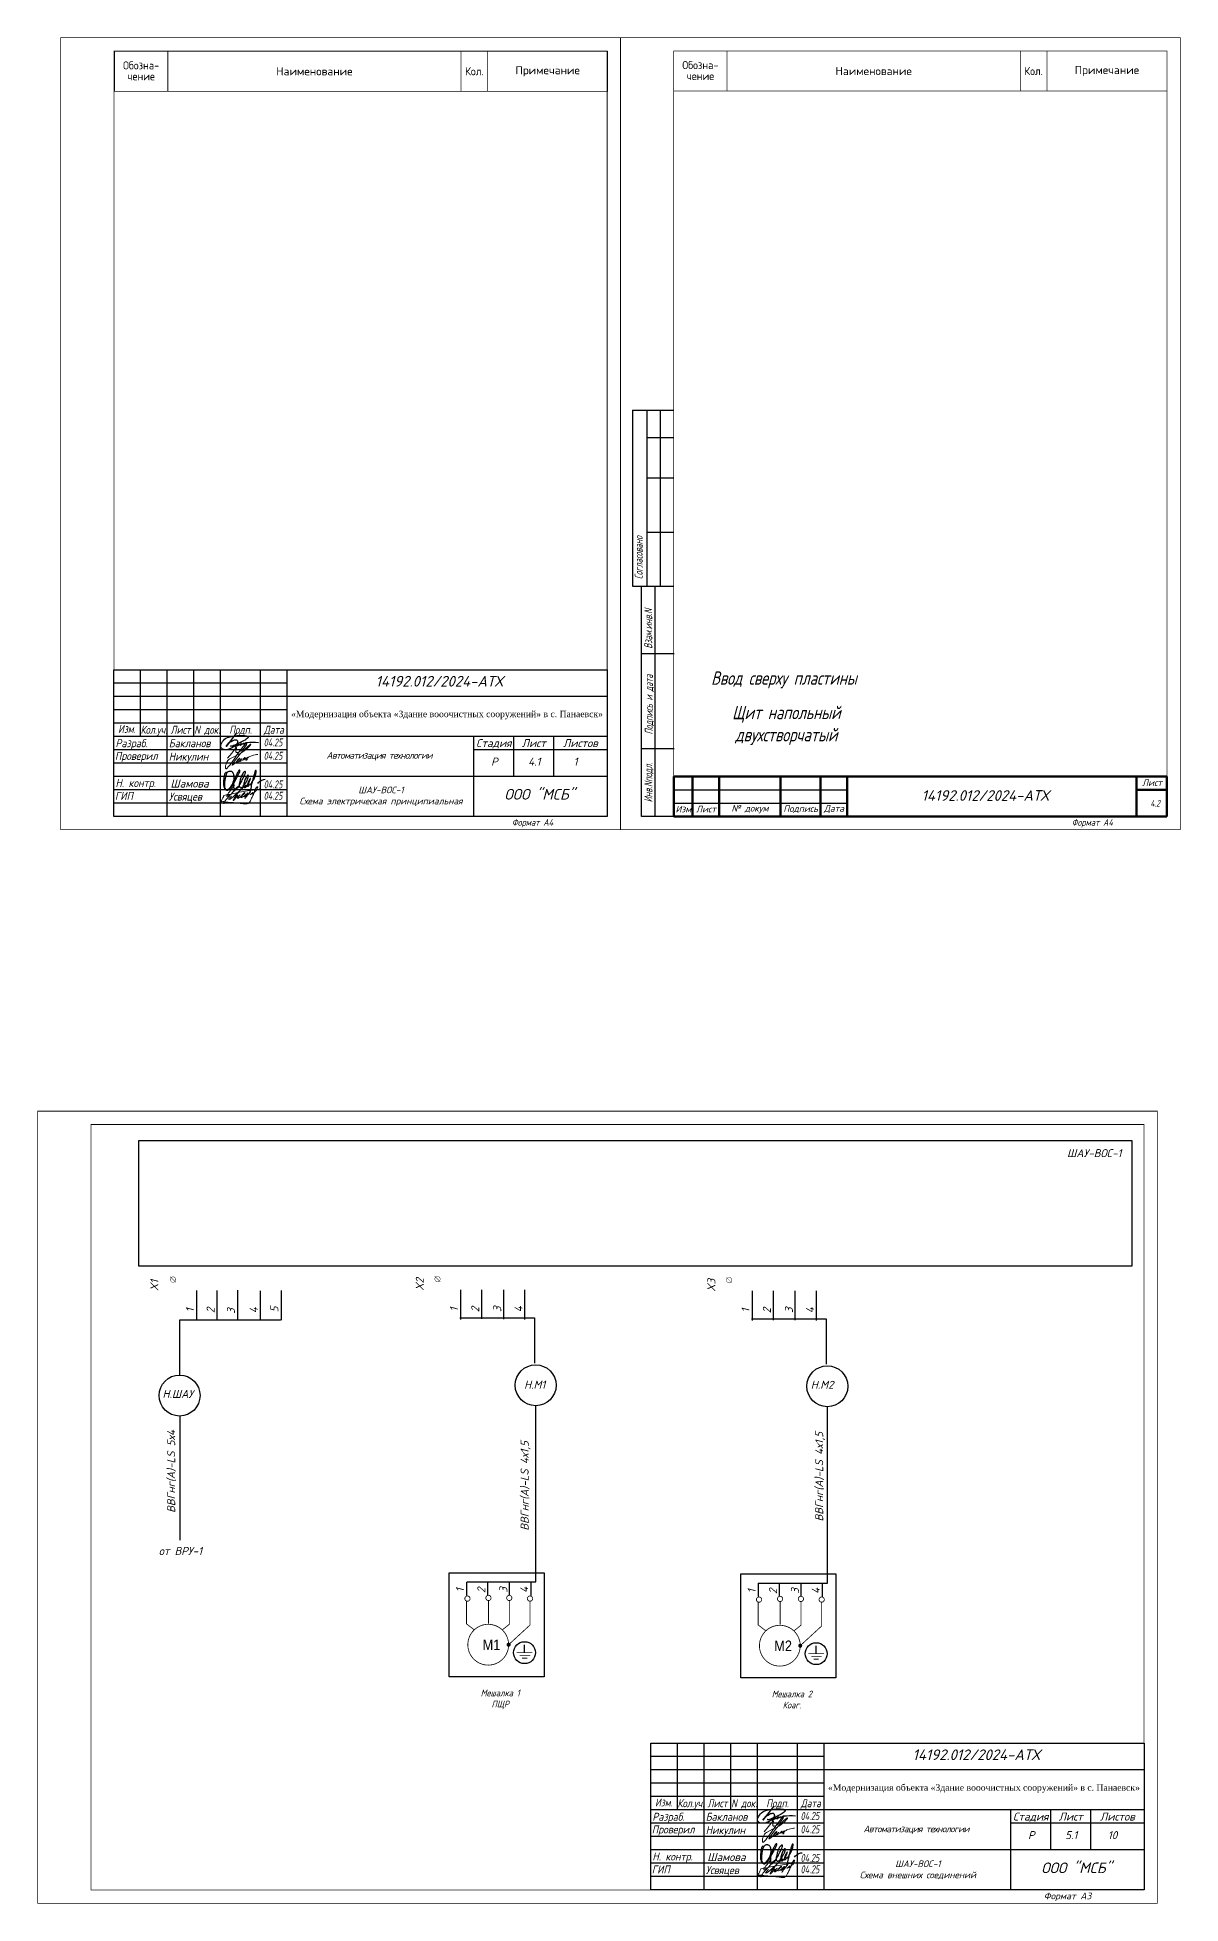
# Model space of a CAD drawing. Header units: millimetres. Extents: x 1463 to 10524, y 7125 to 13164.
# Drawn here: x 3429 to 3858, y 9587 to 10287 of the extents above; entities that cross this region are included whole.
import ezdxf
from ezdxf.enums import TextEntityAlignment as Align

# ---------------------------------------------------------------- set-up
doc = ezdxf.new("R2010")
doc.units = ezdxf.units.MM
doc.header["$LTSCALE"] = 4
doc.set_wipeout_variables(frame=1)
doc.linetypes.add('DASHED', pattern=[0.75, 0.5, -0.25])
doc.linetypes.add('SolidLine', pattern=[0])
for name, color, linetype in [('G', 5, 'Continuous'), ('SYMS', 7, 'Continuous'), ('Вспомогательная', 1, 'Continuous'), ('Текст', 2, 'Continuous')]:
    doc.layers.add(name, color=color, linetype=linetype)
for name, color, linetype, lineweight in [('RAMKA', 7, 'Continuous', 25), ('SHTAMP', 7, 'SolidLine', 25), ('Логотип', 7, 'Continuous', 20), ('Основеая', 5, 'Continuous', 60)]:
    doc.layers.add(name, color=color, linetype=linetype, lineweight=lineweight)
doc.styles.add('COTES', font='cs_gost2304.shx', dxfattribs={"width": 0.75, "oblique": 15})
doc.styles.add('Geniso25.100.15', font='geniso.shx', dxfattribs={"oblique": 15, "height": 2.5})
doc.styles.add('ISOCPEUR', font='isocpeui.ttf')
doc.styles.add('SC', font='wromrusc.shx', dxfattribs={"width": 0.8, "height": 2.5})
doc.styles.add('Simplex00.10.00', font='simplex.shx')
doc.styles.add('Simplex30.100.00', font='simplex.shx', dxfattribs={"height": 3})
doc.styles.add('ГОСТ', font='isocpeur.ttf', dxfattribs={"oblique": 15})
doc.styles.add('Стиль мой-1', font='GOST_A.TTF', dxfattribs={"width": 0.85, "oblique": 15, "height": 2.5})

# ---------------------------------------------------------------- blocks, each defined once
blk = doc.blocks.new('*U12')
at = {"color": 0, "linetype": 'Continuous', "lineweight": -2, "const_width": 0.3}
blk.add_lwpolyline([(0, -15), (185, -15), (185, 0), (0, 0)], close=True, dxfattribs=at)
at = {"color": 0, "linetype": 'Continuous', "lineweight": -2, "ltscale": 0.85, "const_width": 0.3}
for points in [[(20, 0), (20, -15)], [(130, 0), (130, -15)], [(140, 0), (140, -15)]]:
    blk.add_lwpolyline(points, dxfattribs=at)
at = {"color": 0, "linetype": 'Continuous', "ltscale": 10, "style": 'Simplex30.100.00', "width": 0.9}
for s, p in [('Обозна-', (10, -5.26)), ('Кол.', (135, -7.5)), ('чение', (10, -9.37))]:
    blk.add_text(s, height=3, dxfattribs=at).set_placement(p, align=Align.MIDDLE)
at = {"color": 0, "linetype": 'Continuous', "ltscale": 10, "style": 'Simplex30.100.00'}
for s, p in [('Наименование', (75, -7.5)), ('Примечание', (162.5, -7.5))]:
    blk.add_text(s, height=3, dxfattribs=at).set_placement(p, align=Align.MIDDLE)
blk = doc.blocks.new('Формат А4')
at = {"color": 0, "linetype": 'Continuous', "const_width": 0.3}
for points in [[(0, 0), (210, 0), (210, -297), (0, -297)], [(20, -292), (20, -5), (205, -5), (205, -292)]]:
    blk.add_lwpolyline(points, close=True, dxfattribs=at)
at = {"color": 0, "linetype": 'Continuous', "style": 'Geniso25.100.15', "oblique": 15}
blk.add_text('Формат А4', height=2.5, dxfattribs=at).set_placement((177, -294.25), align=Align.MIDDLE_CENTER)
blk = doc.blocks.new('Формат А3')
at = {"color": 0, "linetype": 'Continuous', "const_width": 0.3}
for points in [[(-420, 297), (0, 297), (0, 0), (-420, 0)], [(-400, 5), (-400, 292), (-5, 292), (-5, 5)]]:
    blk.add_lwpolyline(points, close=True, dxfattribs=at)
at = {"color": 0, "linetype": 'Continuous', "style": 'Simplex00.10.00', "oblique": 15}
blk.add_text('Формат А3', height=2.5, dxfattribs=at).set_placement((-33.67, 2.75), align=Align.MIDDLE_CENTER)
blk = doc.blocks.new('Клеммное соединение')
at = {"linetype": 'Continuous'}
blk.add_wipeout([(0, -1), (-0.44, -0.9), (-0.6, -0.8), (-0.71, -0.7), (-0.8, -0.6), (-0.87, -0.5), (-0.92, -0.4), (-0.95, -0.3), (-0.98, -0.2), (-0.99, -0.1), (-0.99, 0), (-0.99, 0.1), (-0.98, 0.2), (-0.95, 0.3), (-0.92, 0.4), (-0.87, 0.5), (-0.8, 0.6), (-0.71, 0.7), (-0.6, 0.8), (-0.44, 0.9), (0, 1), (0.44, 0.9), (0.6, 0.8), (0.71, 0.7), (0.8, 0.6), (0.87, 0.5), (0.92, 0.4), (0.95, 0.3), (0.98, 0.2), (0.99, 0.1), (1, 0), (0.99, -0.1), (0.98, -0.2), (0.95, -0.3), (0.92, -0.4), (0.87, -0.5), (0.8, -0.6), (0.71, -0.7), (0.6, -0.8), (0.44, -0.9)], dxfattribs=at)
at = {"color": 0, "linetype": 'Continuous', "lineweight": -2, "const_width": 0.15}
blk.add_lwpolyline([(-1.06, -1.06), (1.06, 1.06)], dxfattribs=at)
blk.add_lwpolyline([(-1, 0, 1), (1, 0, 1)], format="xyb", close=True, dxfattribs=at)
blk = doc.blocks.new('A$C67075CCA')
at = {"layer": 'Логотип', "color": 145, "lineweight": 15}
for points in [[(4.88, 7.15), (4.1, 5.86), (2.99, 4.52), (2.4, 3.68), (2.24, 3.43), (2.06, 3.04), (2.09, 2.83), (2.4, 2.91), (3.21, 3.31), (4.29, 4.43), (5.38, 5.75), (5.81, 6.13), (6.33, 6.54), (6.55, 6.54), (5.84, 5.79), (5.18, 5.15), (4.56, 4.72)], [(3.85, 2.96), (3.53, 2.68), (3.08, 2.24), (2.83, 1.9), (2.75, 1.71), (2.79, 1.65), (2.95, 1.64), (3.35, 1.85), (4.3, 2.56), (5.36, 3.53), (7.27, 5.24), (8.03, 6.02), (8.99, 6.81), (9.2, 6.98), (9.24, 7.01), (9.25, 6.99), (9.21, 6.9), (8.53, 6.44), (7.95, 5.92), (7.42, 5.36), (7.06, 5), (6.35, 4.19), (5.74, 3.39), (5.13, 2.67), (4.85, 2.31), (4.82, 2.18), (5.11, 2.48), (5.52, 3.04), (5.85, 3.26), (6, 3.24), (6, 3.11), (5.91, 2.85), (5.34, 2.13), (5.01, 1.71), (4.71, 1.42), (4.56, 1.3), (4.41, 1.33), (4.46, 1.45), (4.98, 2.24), (5.36, 2.86), (5.72, 3.19), (5.88, 3.25), (6.02, 3.24), (6.01, 3.12), (5.9, 2.8), (5.69, 2.53), (6.01, 2.74), (6.37, 2.96), (6.66, 3.1), (6.9, 3.35), (7.01, 3.43), (6.51, 2.86), (6.32, 2.66), (6.17, 2.44), (6.09, 2.28), (6.13, 2.11), (6.38, 2.15), (6.94, 2.57), (7.7, 3.08), (8.14, 3.43), (8.54, 3.78), (8.69, 3.97), (8.74, 4.1), (8.74, 4.22), (8.66, 4.24), (8.5, 4.12), (8.16, 3.8), (7.63, 3.18), (7.39, 2.73), (7.35, 2.5), (7.41, 2.44), (7.86, 2.6), (8.91, 3.21), (9.49, 3.64), (9.77, 3.84), (9.86, 4.07), (9.83, 4.12), (9.5, 3.85), (9.17, 3.56), (8.65, 3.08), (8.43, 2.78), (8.45, 2.66), (8.58, 2.67), (8.85, 2.79), (9.04, 2.91), (9.31, 3.07), (10.08, 3.6), (10.49, 4.02), (10.78, 4.43), (10.95, 4.69), (10.77, 4.55), (10.55, 4.25), (9.5, 2.9), (8.83, 1.86)], [(14.68, 5.88), (14.59, 5.72), (14.32, 5.54), (13.9, 5.39), (12.32, 5.25), (10.52, 5.01), (7.58, 4.53), (4.57, 3.92), (2.69, 3.51), (0.99, 3.21), (0.97, 3.2), (0.91, 3.09), (0.75, 2.64), (0.39, 2.01), (0.17, 1.5), (0, 1.08), (0.06, 0.83), (0.58, 0.87), (0.94, 0.82), (2.5, 0.66), (6.63, 0.27), (7.37, 0.17), (8.98, 0.01), (9.73, 0.04), (10.43, 0.44), (11, 1.49), (11.66, 2.81), (12.3, 4.37), (12.76, 5.66), (13.17, 6.18), (13.37, 6.43), (13.51, 6.47), (13.61, 6.44), (13.65, 6.35), (13.6, 6.17), (13.32, 5.44), (12.94, 4.91), (12.31, 4.31), (12.02, 4.04), (11.74, 3.86), (11.47, 3.65), (11.51, 3.77), (11.6, 3.93), (11.7, 4.03), (11.81, 4.16), (11.84, 4.27), (11.84, 4.31), (11.73, 4.27), (11.59, 4.09), (11.5, 3.97), (11.22, 3.77), (11.07, 3.64), (10.85, 3.5), (10.75, 3.43)], [(0.98, 0.05), (0.95, 0.22), (1.03, 0.5), (1.34, 1.02), (2.08, 1.97), (2.48, 2.42), (3.02, 3.02), (3.29, 3.36), (3.48, 3.5)]]:
    blk.add_spline(points, degree=3, dxfattribs=at)
blk = doc.blocks.new('Подпись Шамова')
for points in [[(107, 385), (99, 387), (86, 381), (75, 364), (65, 338), (55, 284), (48, 215), (46, 134), (49, 94), (69, 32), (78, 25), (108, 14), (122, 16), (163, 38), (191, 65), (217, 102), (244, 149), (265, 206), (271, 234), (274, 270), (273, 296), (270, 326), (260, 362), (248, 381), (236, 397), (222, 405), (205, 412), (179, 412), (156, 407), (137, 399), (123, 385), (114, 371), (98, 331), (91, 301), (81, 261), (76, 231), (70, 193), (67, 137), (69, 83), (70, 67), (89, 27), (94, 19), (110, 10), (127, 5), (150, 12), (175, 30), (198, 55), (219, 84), (236, 110), (268, 163), (302, 226), (344, 304), (377, 367), (394, 404), (398, 416), (399, 425), (396, 432), (389, 435), (378, 433), (369, 421), (358, 404), (338, 370), (320, 333), (309, 305), (297, 272), (287, 240), (278, 206), (271, 180), (261, 145), (259, 113), (259, 82), (262, 59), (275, 38), (288, 31), (305, 31), (332, 50), (373, 98), (405, 145), (463, 257), (505, 345), (517, 386), (518, 400), (512, 408), (502, 408), (488, 402), (470, 383), (441, 337), (420, 290), (400, 227), (385, 162), (382, 113), (385, 91), (391, 76), (403, 65), (417, 60), (437, 65), (458, 84), (474, 100), (541, 197), (560, 241), (575, 291), (580, 316), (578, 325), (572, 328), (565, 327), (557, 322), (552, 313), (528, 278), (507, 242), (494, 202), (480, 149), (477, 118), (483, 84), (489, 70), (500, 65), (519, 68), (532, 83), (559, 113), (582, 150), (598, 184), (610, 219), (619, 246), (621, 253), (621, 257), (618, 258), (616, 256), (613, 251), (579, 193), (564, 154), (559, 123), (556, 100), (561, 94), (568, 93), (573, 95), (580, 98), (596, 116), (608, 140), (610, 143), (610, 138), (611, 130), (620, 131), (631, 140), (633, 149), (689, 232), (730, 320), (742, 387), (749, 421), (743, 428), (736, 429), (726, 426), (716, 410), (699, 343), (680, 266), (659, 194), (643, 127), (622, 22), (609, -30)], [(777, 150), (800, 186), (853, 220), (894, 238), (935, 243)]]:
    blk.add_open_spline(points, degree=3)
blk = doc.blocks.new('A$C29F847F9')
at = {"color": 152, "ltscale": 1.2, "true_color": 0x2776bb}
for points in [[(72.37, 39.99), (68.43, 34.92), (69.46, 36.25), (70.34, 36.77), (71.05, 37.19, -0.161841), (72.21, 37.44, -0.186099), (72.48, 37.3, -0.075514), (72.68, 36.98, -0.216259), (72.68, 36.26, -0.120334), (71.72, 35.04, -0.109582), (69.08, 33.77, -0.149262), (67.29, 33.89, -0.221189), (66.44, 34.77, -0.16991), (66.44, 35.31, -0.086161), (67.49, 37.2, -0.173054), (69.54, 38.45, -0.059791), (73.56, 39.07, -0.04244), (76.04, 38.93, -0.162135), (76.72, 38.52, -0.37027), (76.72, 38.26, -0.102303), (75.24, 37.11, -0.004186), (71.29, 35.23, -0.088346), (70.48, 35.01, -0.042303), (70.22, 35.01, -0.246683), (70.04, 35.13, -0.460105)], [(72.59, 36.07, 0.022452), (72.32, 35.71, 0.097345), (71.81, 35.01, 0.63499), (71.97, 34.88, -1.190143)], [(71.97, 34.88), (72.21, 34.98, 0.188512), (73.19, 35.92, 0.453926), (73.14, 36.03, 0.310824), (73.04, 36, -0.174295), (72.95, 35.95, 0.334422), (72.41, 35.32, 0.590758), (72.56, 35.23, 0.045009), (73.65, 35.7, 0.07665), (74.17, 35.97, 0.482644), (74.21, 36.09, 0.366251), (74.05, 36.04, 0.060409), (73.69, 35.56, 0.357599), (73.7, 35.41, 0.358337), (73.82, 35.4, -0.011147), (74.32, 35.73, -0.051922), (75.05, 36.13, -0.478557), (75.22, 35.99, -0.265314), (75.14, 35.79, 0.591196), (75.16, 35.65, 0.280952), (75.4, 35.76, -0.013193), (75.69, 36.03, -0.432577), (75.85, 35.95, -1.613204)], [(72.85, 36.14), (72.59, 36.07, 2.56207)], [(75.85, 35.95), (75.82, 36.07, -0.010959), (75.79, 36.2, -0.234724), (75.82, 36.33, -0.184073), (76.01, 36.42, -0.003337), (76.21, 36.44, -0.058082), (80.63, 36.46, 0.074997)]]:
    blk.add_lwpolyline(points, format="xyb", dxfattribs=at)
blk = doc.blocks.new('A$C79DB0C6F')
at = {"color": 152, "lineweight": 20, "true_color": 0x2956c7}
for points in [[(613, 746, -0.73312), (607, 741), (578, 719), (540, 673), (510, 639), (452, 562), (361, 439), (272, 310), (180, 180), (132, 119), (97, 71), (35, 2, -0.100988), (31, 1, -0.161834), (23, 1, -0.001469), (16, 3, -0.175359), (8, 9, -0.045194), (3, 19, -0.086422), (1, 31), (0, 75), (4, 97), (17, 132), (39, 191), (66, 238, -0.087354), (124, 286), (297, 376), (390, 422), (472, 467), (542, 515), (629, 585), (700, 662), (721, 689, 0.098126), (728, 705, 0.455827), (726, 708, 0.15115), (723, 707, 0.051196), (709, 698), (634, 638), (578, 590), (485, 496), (397, 395), (262, 219), (199, 130), (191, 107, 0.114927), (191, 102, 0.234495), (193, 99, 0.374813), (198, 100), (243, 133), (305, 192), (351, 233), (381, 260), (407, 288), (415, 299, 0.118842), (418, 307, 0.254739), (417, 310, 0.245642), (414, 310, 0.022403), (406, 305), (401, 300), (384, 285), (371, 271), (333, 222), (322, 200), (319, 187, 0.212582), (320, 178, 0.263419), (328, 175, 0.109136), (338, 178, -0.005821), (353, 187), (382, 210), (423, 243), (451, 265), (472, 282), (472, 282), (473, 283, 0.390176), (473, 285, 0.271409), (470, 286, 0.034608), (467, 285, 0.081315), (453, 276, 0.016447), (419, 244, 0.122885), (409, 227, 0.174246), (409, 222, 0.181996), (414, 216, 0.324797), (441, 221), (510, 263), (549, 296), (566, 313, 0.257376), (567, 320, 0.432429), (561, 323, 0.070085), (552, 319, 0.079528), (546, 313, 0.004304), (533, 298, -0.01347), (516, 277, 0.221294), (513, 266, 0.154784), (515, 262, 0.251335), (518, 261, 0.054773), (526, 263, 0.035588), (554, 277, -0.002299), (606, 309, 0.060578), (637, 333), (628, 324), (624, 300), (622, 262, -0.152366), (616, 250, -0.170899), (608, 245, -0.141236), (599, 245, -0.175613), (587, 254, -0.291557), (598, 278, 0.049563), (614, 289, -0.05737), (648, 319, -0.045914), (729, 368, -0.02907), (899, 411, -0.09752), (930, 409, -2.988942)], [(56, 303), (180, 453), (301, 609, -0.646336), (318, 605, -0.134175), (315, 574), (301, 515, 0.147399), (303, 488, 0.115209), (314, 470, 0.261253), (330, 466, 0.00194), (381, 479), (453, 526), (512, 572), (534, 596), (604, 693), (620, 736, 0.517761), (613, 746, -0.712166)]]:
    blk.add_lwpolyline(points, format="xyb", dxfattribs=at)

msp = doc.modelspace()

# ---------------------------------------------------------------- linework, layer by layer
at = {"color": 0, "lineweight": 30}
for p, q in [((3651.99, 10146.67), (3667.46, 10146.67)), ((3651.99, 10146.67), (3651.99, 10080.66)), ((3657.31, 10146.67), (3657.31, 10080.66)), ((3662.39, 10146.67), (3662.39, 10080.66)), ((3657.31, 10136.51), (3667.46, 10136.51)), ((3657.31, 10121.28), (3667.46, 10121.28)), ((3657.31, 10100.97), (3667.46, 10100.97)), ((3651.99, 10080.66), (3667.46, 10080.66)), ((3655.38, 9994.35), (3655.38, 10080.66)), ((3660.46, 9994.35), (3660.46, 10080.66)), ((3667.57, 10055.28), (3655.38, 10055.28)), ((3667.57, 10019.74), (3655.38, 10019.74))]:
    msp.add_line(p, q, dxfattribs=at)
msp.add_lwpolyline([(3667.57, 9994.35), (3655.38, 9994.35)], dxfattribs=at)
at = {"color": 7, "ltscale": 0.2}
msp.add_lwpolyline([(3466.6, 9825.83), (3839.43, 9825.83), (3839.43, 9872.66), (3466.6, 9872.66)], close=True, dxfattribs=at)
at = {"ltscale": 1.2}
for points in [[(3583.19, 9710.77), (3618.83, 9710.77), (3618.83, 9671.72), (3583.19, 9671.72)], [(3692.58, 9710.39), (3728.22, 9710.39), (3728.22, 9671.34), (3692.58, 9671.34)]]:
    msp.add_lwpolyline(points, close=True, dxfattribs=at)
at = {"color": 0, "linetype": 'DASHED', "const_width": 0.298}
for points in [[(3590.04, 9700.07, 1), (3590.04, 9702.03, 1)], [(3597.92, 9700.32, 1), (3597.92, 9702.28, 1)], [(3605.74, 9700.32, 1), (3605.74, 9702.28, 1)], [(3613.52, 9700.08, 1), (3613.52, 9702.04, 1)], [(3699.43, 9699.69, 1), (3699.43, 9701.65, 1)], [(3707.32, 9699.95, 1), (3707.32, 9701.91, 1)], [(3715.14, 9699.95, 1), (3715.14, 9701.91, 1)], [(3722.92, 9699.71, 1), (3722.92, 9701.67, 1)]]:
    msp.add_lwpolyline(points, format="xyb", close=True, dxfattribs=at)
for points in [[(3589.71, 9699.99), (3589.71, 9700.22)], [(3699.11, 9699.61), (3699.11, 9699.84)]]:
    msp.add_lwpolyline(points, dxfattribs=at)
at = {"linetype": 'Continuous', "const_width": 0.298}
for points in [[(3589.71, 9700.13), (3589.71, 9691.47)], [(3597.96, 9700.41), (3597.96, 9691.62)], [(3707.36, 9700.04), (3707.36, 9691.24)], [(3699.11, 9699.75), (3699.11, 9691.09)], [(3608.47, 9680.78), (3614.44, 9680.78)], [(3609.61, 9679.78), (3613.58, 9679.78)], [(3717.87, 9680.4), (3723.84, 9680.4)], [(3719, 9679.41), (3722.98, 9679.41)], [(3610.46, 9678.74), (3612.45, 9678.74)], [(3719.86, 9678.36), (3721.85, 9678.36)]]:
    msp.add_lwpolyline(points, dxfattribs=at)
at = {"color": 0, "linetype": 'Continuous', "const_width": 0.298}
for points in [[(3605.74, 9700.32), (3605.74, 9691.27), (3605.74, 9691.27)], [(3613.52, 9700.08), (3613.52, 9691.09), (3613.52, 9691.09)], [(3715.14, 9699.95), (3715.14, 9690.89), (3715.14, 9690.89)], [(3722.92, 9699.71), (3722.92, 9690.71), (3722.92, 9690.71)]]:
    msp.add_lwpolyline(points, dxfattribs=at)
at = {"linetype": 'ByBlock', "const_width": 0.3}
for points in [[(3589.68, 9691.58), (3592.6, 9689.34)], [(3605.88, 9691.53), (3603.11, 9689.31)], [(3613.54, 9691.17), (3605.49, 9683.76)], [(3699.07, 9691.2), (3701.99, 9688.96)], [(3715.27, 9691.15), (3712.5, 9688.93)], [(3722.94, 9690.8), (3714.88, 9683.39)]]:
    msp.add_lwpolyline(points, dxfattribs=at)
for points in [[(3590.19, 9683.76, 1), (3605.49, 9683.76, 1)], [(3699.58, 9683.39, 1), (3714.88, 9683.39, 1)]]:
    msp.add_lwpolyline(points, format="xyb", close=True, dxfattribs=at)
at = {"linetype": 'Continuous', "const_width": 0.746}
for points in [[(3605.11, 9683.76, 1), (3605.86, 9683.76, 1)], [(3714.51, 9683.39, 1), (3715.25, 9683.39, 1)]]:
    msp.add_lwpolyline(points, format="xyb", close=True, dxfattribs=at)
at = {"ltscale": 1.2}
for points in [[(3611.46, 9680.78), (3611.46, 9683.75)], [(3720.85, 9680.4), (3720.85, 9683.37)]]:
    msp.add_lwpolyline(points, dxfattribs=at)
for centre in [(3611.46, 9680.78), (3720.85, 9680.4)]:
    msp.add_circle(centre, 4.12, dxfattribs=at)
at = {"layer": 'G', "color": 3, "ltscale": 0.2}
msp.add_line((3482.19, 9769.53), (3482.19, 9722.96), dxfattribs=at)
at = {"layer": 'SHTAMP', "color": 0}
for points in [[(3457.44, 10049.36), (3642.44, 10049.36), (3642.44, 9994.36), (3457.44, 9994.36), (3457.44, 10049.36)], [(3522.44, 10044.36), (3457.44, 10044.36)], [(3467.44, 10024.36), (3467.44, 10049.36)], [(3477.44, 9994.36), (3477.44, 10049.36)], [(3487.44, 10024.36), (3487.44, 10049.36)], [(3497.44, 9994.36), (3497.44, 10049.36)], [(3512.44, 9994.36), (3512.44, 10049.36)], [(3522.44, 9994.36), (3522.44, 10049.36)], [(3522.44, 10039.36), (3457.44, 10039.36)], [(3642.44, 10039.36), (3522.44, 10039.36)], [(3522.44, 10034.36), (3457.44, 10034.36)], [(3522.44, 10029.36), (3457.44, 10029.36)], [(3642.44, 10024.36), (3457.44, 10024.36)], [(3592.44, 9994.36), (3592.44, 10024.36)], [(3607.44, 10009.36), (3607.44, 10024.36)], [(3622.44, 10009.36), (3622.44, 10024.36)], [(3522.44, 10019.36), (3457.44, 10019.36)], [(3642.44, 10019.36), (3592.44, 10019.36)], [(3522.44, 10014.36), (3457.44, 10014.36)], [(3522.44, 10009.36), (3457.44, 10009.36)], [(3642.44, 10009.36), (3522.44, 10009.36)], [(3522.44, 10004.36), (3457.44, 10004.36)], [(3522.44, 9999.36), (3457.44, 9999.36)], [(3658.85, 9646.81), (3843.85, 9646.81), (3843.85, 9591.81), (3658.85, 9591.81), (3658.85, 9646.81)], [(3668.85, 9621.81), (3668.85, 9646.81)], [(3678.85, 9591.81), (3678.85, 9646.81)], [(3688.85, 9621.81), (3688.85, 9646.81)], [(3698.85, 9591.81), (3698.85, 9646.81)], [(3713.85, 9591.81), (3713.85, 9646.81)], [(3723.85, 9591.81), (3723.85, 9646.81)], [(3723.85, 9641.81), (3658.85, 9641.81)], [(3723.85, 9636.81), (3658.85, 9636.81)], [(3723.85, 9631.81), (3658.85, 9631.81)], [(3843.85, 9636.81), (3723.85, 9636.81)], [(3723.85, 9626.81), (3658.85, 9626.81)], [(3843.85, 9621.81), (3658.85, 9621.81)], [(3723.85, 9616.81), (3658.85, 9616.81)], [(3793.85, 9591.81), (3793.85, 9621.81)], [(3843.85, 9616.81), (3793.85, 9616.81)], [(3808.85, 9606.81), (3808.85, 9621.81)], [(3823.85, 9606.81), (3823.85, 9621.81)], [(3723.85, 9611.81), (3658.85, 9611.81)], [(3723.85, 9606.81), (3658.85, 9606.81)], [(3843.85, 9606.81), (3723.85, 9606.81)], [(3723.85, 9601.81), (3658.85, 9601.81)], [(3723.85, 9596.81), (3658.85, 9596.81)]]:
    msp.add_lwpolyline(points, dxfattribs=at)
at = {"layer": 'SYMS', "linetype": 'Continuous', "ltscale": 0.2}
for p, q in [((3488.47, 9816.58), (3488.47, 9805.42)), ((3496.06, 9816.58), (3496.06, 9805.59)), ((3503.81, 9816.74), (3503.81, 9805.59)), ((3512.24, 9816.51), (3512.24, 9805.52)), ((3520.12, 9816.59), (3520.12, 9805.43)), ((3587.47, 9816.89), (3587.47, 9805.73)), ((3595.33, 9816.89), (3595.33, 9805.9)), ((3603.51, 9816.89), (3603.51, 9805.82)), ((3611.49, 9816.79), (3611.49, 9805.72)), ((3696.86, 9816.51), (3696.86, 9805.35)), ((3704.72, 9816.51), (3704.72, 9805.52)), ((3712.91, 9816.51), (3712.91, 9805.44)), ((3720.88, 9816.42), (3720.88, 9805.35)), ((3589.69, 9707.2), (3589.69, 9702.17)), ((3597.55, 9707.2), (3597.55, 9702.34)), ((3605.74, 9707.2), (3605.74, 9702.26)), ((3613.77, 9707.2), (3613.77, 9702.26)), ((3699.09, 9706.82), (3699.09, 9701.8)), ((3706.95, 9706.82), (3706.95, 9701.97)), ((3715.13, 9706.82), (3715.13, 9701.89)), ((3723.16, 9706.82), (3723.16, 9701.89))]:
    msp.add_line(p, q, dxfattribs=at)
at = {"layer": 'SYMS', "linetype": 'Continuous', "lineweight": 30, "ltscale": 0.2}
for points in [[(3519.93, 9805.42), (3482.05, 9805.42), (3482.05, 9784.88)], [(3587.22, 9806.33), (3615.22, 9806.33), (3615.22, 9789.31)], [(3696.62, 9805.96), (3724.62, 9805.96), (3724.62, 9788.94)], [(3589.76, 9707.28), (3615.76, 9707.28), (3615.76, 9773.36)], [(3699.15, 9706.9), (3725.16, 9706.9), (3725.16, 9772.98)]]:
    msp.add_lwpolyline(points, dxfattribs=at)
at = {"layer": 'SYMS', "linetype": 'Continuous', "ltscale": 0.2}
for centre in [(3482.05, 9777.2), (3615.64, 9781.07), (3725.04, 9780.69)]:
    msp.add_circle(centre, 7.68, dxfattribs=at)
at = {"layer": 'Вспомогательная', "color": 7}
for p, q in [((3667.44, 10004.36), (3732.44, 10004.36)), ((3667.44, 9999.36), (3732.44, 9999.36)), ((3667.44, 9994.36), (3732.44, 9994.36))]:
    msp.add_line(p, q, dxfattribs=at)
at = {"layer": 'Основеая', "color": 7}
for p, q in [((3667.44, 10009.36), (3667.44, 9994.36)), ((3852.44, 10009.36), (3667.44, 10009.36)), ((3674.44, 10009.36), (3674.44, 9994.36)), ((3684.44, 10009.36), (3684.44, 9994.36)), ((3707.44, 10009.36), (3707.44, 9994.36)), ((3722.44, 10009.36), (3722.44, 9994.36)), ((3732.44, 10009.36), (3732.44, 9994.36)), ((3841.01, 10009.36), (3841.01, 9994.36)), ((3852.44, 10009.36), (3852.44, 9994.36)), ((3841.01, 10004.36), (3852.44, 10004.36)), ((3852.44, 9994.36), (3667.44, 9994.36))]:
    msp.add_line(p, q, dxfattribs=at)

# ---------------------------------------------------------------- block references
for name, p in [('Формат А4', (3437.44, 10286.36)), ('*U12', (3457.65, 10281.26)), ('Формат А4', (3647.44, 10286.36)), ('*U12', (3667.44, 10281.36)), ('Формат А3', (3848.85, 9586.81))]:
    msp.add_blockref(name, p)
at = {"ltscale": 1.2}
for name, p in [('A$C29F847F9', (3431.05, 9985.67)), ('A$C67075CCA', (3497.74, 9999.04)), ('A$C29F847F9', (3632.46, 9583.11)), ('A$C67075CCA', (3699.15, 9596.49))]:
    msp.add_blockref(name, p, dxfattribs=at)
for name, p, xscale, yscale, zscale in [('A$C79DB0C6F', (3499.27, 10012.22), 0.013, 0.013, 1.3), ('Подпись Шамова', (3497.74, 10004.04), 0.01754436356043352, 0.01754436356043352, 0.01754436356043352), ('A$C79DB0C6F', (3700.67, 9609.66), 0.013, 0.013, 1.3), ('Подпись Шамова', (3699.15, 9601.49), 0.01754436356043352, 0.01754436356043352, 0.01754436356043352)]:
    msp.add_blockref(name, p, dxfattribs=dict(xscale=xscale, yscale=yscale, zscale=zscale))

# ---------------------------------------------------------------- texts
at = {"linetype": 'Continuous', "style": 'SC', "width": 0.9}
for s, p in [('M1', (3595.74, 9681.73)), ('M2', (3705.13, 9681.36))]:
    msp.add_text(s, height=3.98, dxfattribs=at).set_placement(p)
at = {"color": 7, "lineweight": 25, "insert": (3846.2, 10000.52), "char_height": 2.5, "attachment_point": 1, "style": 'Стиль мой-1'}
msp.add_mtext_dynamic_manual_height_columns('4.2', width=5.3031, gutter_width=12.5, heights=[0], dxfattribs=at)
at = {"layer": 'RAMKA', "color": 0, "style": 'COTES', "oblique": 15, "width": 0.75}
for s, p in [('Согласовано', (3655.76, 10083.3)), ('Взам.инв.N', (3659.35, 10057.23)), ('Подпись и дата', (3659.59, 10025.06)), ('Инв.Nподл.', (3659.39, 9999.63))]:
    msp.add_text(s, height=3, rotation=90, dxfattribs=at).set_placement(p)
at = {"layer": 'SHTAMP', "color": 0, "style": 'ISOCPEUR'}
for s, height, p in [('14192.012/2024-АТХ', 4, (3579.46, 10043.05)), ('Р', 3, (3600.14, 10013.42)), ('4.1', 3, (3615.14, 10013.42)), ('1', 3, (3630.61, 10013.42)), ('ООО "МСБ"', 4, (3617.11, 10000.66)), ('14192.012/2024-АТХ', 4, (3784.27, 10000.2)), ('14192.012/2024-АТХ', 4, (3780.87, 9640.5)), ('Р', 3, (3801.55, 9610.86)), ('5.1', 3, (3816.55, 9610.86)), ('10', 3, (3832.02, 9610.86)), ('ООО "МСБ"', 4, (3818.51, 9598.1))]:
    msp.add_text(s, height=height, dxfattribs=at).set_placement(p, align=Align.CENTER)
at = {"layer": 'SHTAMP', "color": 0, "style": 'ISOCPEUR', "width": 0.9}
for s, p in [('Разраб.', (3458.02, 10021.8)), ('Бакланов', (3478.02, 10021.8)), ('Никулин', (3478.02, 10016.8)), ('Н. контр.', (3458.02, 10006.9)), ('Усвяцев', (3478.02, 10001.8)), ('Разраб.', (3659.42, 9619.24)), ('Бакланов', (3679.42, 9619.24)), ('Никулин', (3679.42, 9614.24)), ('Н. контр.', (3659.42, 9604.34)), ('Усвяцев', (3679.42, 9599.24))]:
    msp.add_text(s, height=3, dxfattribs=at).set_placement(p, align=Align.MIDDLE_LEFT)
at = {"layer": 'SHTAMP', "color": 0, "style": 'ISOCPEUR', "width": 0.829916}
for p, p2 in [((3459.02, 10025.67), (3465.59, 10025.67)), ((3660.42, 9623.11), (3667, 9623.11))]:
    msp.add_text('Изм.', height=3, dxfattribs=at).set_placement(p, p2, align=Align.FIT)
at = {"layer": 'SHTAMP', "color": 0, "style": 'ISOCPEUR'}
for s, width, p in [('Кол.уч.', 0.829916, (3472.44, 10026.86)), ('Лист', 0.829916, (3482.44, 10026.86)), ('N док.', 0.829916, (3492.44, 10026.86)), ('Подп.', 0.829916, (3504.94, 10026.86)), ('Дата', 0.829916, (3517.44, 10026.86)), ('04.25', 0.7, (3517.15, 10022.1)), ('04.25', 0.7, (3517.15, 10017.1)), ('04.25', 0.7, (3517.15, 10006.36)), ('04.25', 0.7, (3517.15, 10002.1)), ('Кол.уч.', 0.829916, (3673.85, 9624.31)), ('Лист', 0.829916, (3683.85, 9624.31)), ('N док.', 0.829916, (3693.85, 9624.31)), ('Подп.', 0.829916, (3706.35, 9624.31)), ('Дата', 0.829916, (3718.85, 9624.31)), ('04.25', 0.7, (3718.55, 9619.54)), ('04.25', 0.7, (3718.55, 9614.54)), ('04.25', 0.7, (3718.55, 9603.8)), ('04.25', 0.7, (3718.55, 9599.54))]:
    msp.add_text(s, height=3, dxfattribs=dict(at, width=width)).set_placement(p, align=Align.MIDDLE_CENTER)
for s, p in [('Стадия', (3599.94, 10021.86)), ('Лист', (3614.94, 10021.86)), ('Листов', (3632.44, 10021.86)), ('Стадия', (3801.35, 9619.31)), ('Лист', (3816.35, 9619.31)), ('Листов', (3833.85, 9619.31))]:
    msp.add_text(s, height=3, dxfattribs=at).set_placement(p, align=Align.MIDDLE_CENTER)
at = {"layer": 'SHTAMP', "color": 0, "style": 'ISOCPEUR', "width": 0.9}
for s, p in [('Проверил', (3457.81, 10015.55)), ('ГИП', (3457.81, 10000.55)), ('Проверил', (3659.21, 9612.99)), ('ГИП', (3659.21, 9597.99))]:
    msp.add_text(s, height=3, dxfattribs=at).set_placement(p)
at = {"layer": 'SHTAMP', "color": 0, "attachment_point": 5, "style": 'ISOCPEUR'}
for s, insert, char_height, width in [('\\pxi1.0366;{\\fTimes New Roman|b0|i0|c204|p18;\\C256;«Модернизация объекта «Здание вооочистных сооружений» в с. Панаевск» }', (3581.14, 10032.38), 2.4, 122.4841), ('\\A1;{\\T0.9;Автоматизация технологии}', (3556.95, 10016.91), 2.5, 70.2979), ('\\A1;ШАУ-ВОС-1 \\PСхема электрическая принципиальная', (3557.62, 10001.88), 2.5, 70.3441), ('\\pxi1.0366;{\\fTimes New Roman|b0|i0|c204|p18;\\C256;«Модернизация объекта «Здание вооочистных сооружений» в с. Панаевск» }', (3782.55, 9629.82), 2.4, 122.4841), ('\\A1;{\\T0.9;Автоматизация технологии}', (3758.36, 9614.35), 2.5, 70.2979), ('\\A1;ШАУ-ВОС-1 \\PСхема внешних соединений', (3759.02, 9599.33), 2.5, 70.3441)]:
    msp.add_mtext(s, dxfattribs=dict(at, insert=insert, char_height=char_height, width=width))
at = {"layer": 'SHTAMP', "color": 0, "char_height": 3, "width": 11.61, "attachment_point": 1, "line_spacing_factor": 1.022766, "style": 'ISOCPEUR'}
for insert in [(3478.62, 10008.2), (3680.02, 9605.64)]:
    msp.add_mtext('\\pxt4.572,9.144,13.716,18.288,22.86,27.432,32.004,36.576,41.148,45.72,50.292,54.864,59.436,64.008,68.58,73.152,77.724,82.296,86.868,91.44,96.012,100.584,105.156,109.728,114.3,118.872,123.444,128.016,132.588,137.16,141.732,146.304;Шамова', dxfattribs=dict(at, insert=insert))
at = {"layer": 'SYMS', "linetype": 'Continuous', "ltscale": 0.2, "style": 'ГОСТ', "oblique": 15}
for s, p in [('ШАУ-ВОС-1', (3814.96, 9866.59)), ('Н.ШАУ', (3475.64, 9776.32)), ('Н.М1', (3611.29, 9779.78)), ('Н.М2', (3718.82, 9779.73)), ('от ВРУ-1', (3474.26, 9717.4))]:
    msp.add_text(s, height=3, dxfattribs=at).set_placement(p)
for s, p in [('X1', (3474.11, 9816.38)), ('X2', (3573.66, 9816.51)), ('X3', (3683.06, 9816.14)), ('1', (3487.47, 9808.4)), ('2', (3495.2, 9808.12)), ('3', (3502.81, 9807.84)), ('4', (3511.38, 9808.05)), ('5', (3519.13, 9808.41)), ('1', (3586.47, 9808.71)), ('2', (3594.47, 9808.43)), ('3', (3602.72, 9808.53)), ('4', (3610.7, 9808.43)), ('1', (3695.86, 9808.33)), ('2', (3703.86, 9808.05)), ('3', (3712.12, 9808.15)), ('4', (3720.09, 9808.06)), ('ВВГнг(А)-LS 5х4', (3480.41, 9733.2)), ('ВВГнг(А)-LS 4х1,5', (3723.49, 9729.98)), ('ВВГнг(А)-LS 4х1,5', (3613, 9726.54)), ('1', (3588.75, 9703.43)), ('2', (3596.75, 9703.15)), ('3', (3605.01, 9703.25)), ('4', (3612.82, 9703.22)), ('1', (3698.15, 9703.06)), ('2', (3706.15, 9702.77)), ('3', (3714.4, 9702.87)), ('4', (3722.22, 9702.84))]:
    msp.add_text(s, height=3, rotation=90, dxfattribs=at).set_placement(p)
at = {"layer": 'SYMS', "linetype": 'Continuous', "attachment_point": 2}
for s, insert, char_height, width in [('{\\Fsimplex|c204;\\Q15;\\W0.75;\\C0;Ввод сверху пластины}', (3708.77, 10048.74), 5, 74.5915), ('{\\Fsimplex|c204;\\Q15;\\W0.75;\\C0;Щит напольный двухстворчатый }', (3709.65, 10035.82), 5, 74.5915), ('{\\Fsimplex|c204;\\Q15;\\W0.75;\\C0;Мешалка 1\\PПЩР}', (3602.35, 9666.92), 2.5, 19.4768), ('{\\Fsimplex|c204;\\Q15;\\W0.75;\\C0;Мешалка \\Fsimplex|c0;2\\P\\Fsimplex|c204;Коаг.}', (3711.74, 9666.54), 2.5, 19.4768)]:
    msp.add_mtext(s, dxfattribs=dict(at, insert=insert, char_height=char_height, width=width))
at = {"layer": 'Текст', "color": 7, "char_height": 2.5, "style": 'ГОСТ'}
for s, insert, width, attachment_point in [('{\\fISOCPEUR|b0|i0|c204|p34;Лист}', (3850.62, 10007.02), 11.4585, 6), ('{\\fISOCPEUR|b0|i0|c204|p34;Изм}', (3671.04, 9997.09), 7, 5), ('{\\fISOCPEUR|b0|i0|c204|p34;Лист}', (3679.54, 9997.09), 10, 5), ('{\\fISOCPEUR|b0|i0|c204|p34;№ докум}', (3696.04, 9997.09), 23, 5), ('{\\fISOCPEUR|b0|i0|c204|p34;Подпись}', (3715.04, 9997.09), 15, 5), ('{\\fISOCPEUR|b0|i0|c204|p34;Дата}', (3727.54, 9997.09), 10, 5)]:
    msp.add_mtext(s, dxfattribs=dict(at, insert=insert, width=width, attachment_point=attachment_point))

# ---------------------------------------------------------------- next in the draw order: block references
at = {"rotation": 90}
for p in [(3479.6, 9820.69), (3578.82, 9820.87), (3688.21, 9820.49)]:
    msp.add_blockref('Клеммное соединение', p, dxfattribs=at)

doc.saveas('drawing.dxf')
